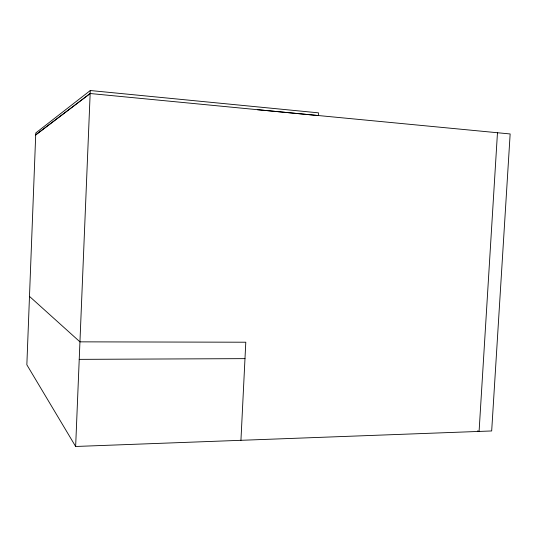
<?xml version="1.0" encoding="UTF-8"?>
<svg xmlns="http://www.w3.org/2000/svg" width="537" height="537" viewBox="0 0 537 537"><rect width="100%" height="100%" fill="white"/><g stroke="black" fill="none" stroke-linecap="round" stroke-linejoin="round"><path stroke-width="0.81" d="M257.31 109.676L510.15 133.955L491.677 430.956L75.643 446.475L90.283 90.525L318.508 112.844L318.367 115.576L90.162 93.519L35.697 134.908L90.162 93.519M240.938 440.313L245.798 342.217L79.946 341.847L29.481 296.39M497.47 132.726L479.085 431.426L477.648 430.842M90.283 90.525L35.778 132.968L26.85 364.804L75.643 446.475M79.228 359.36L244.979 358.635"/></g></svg>
